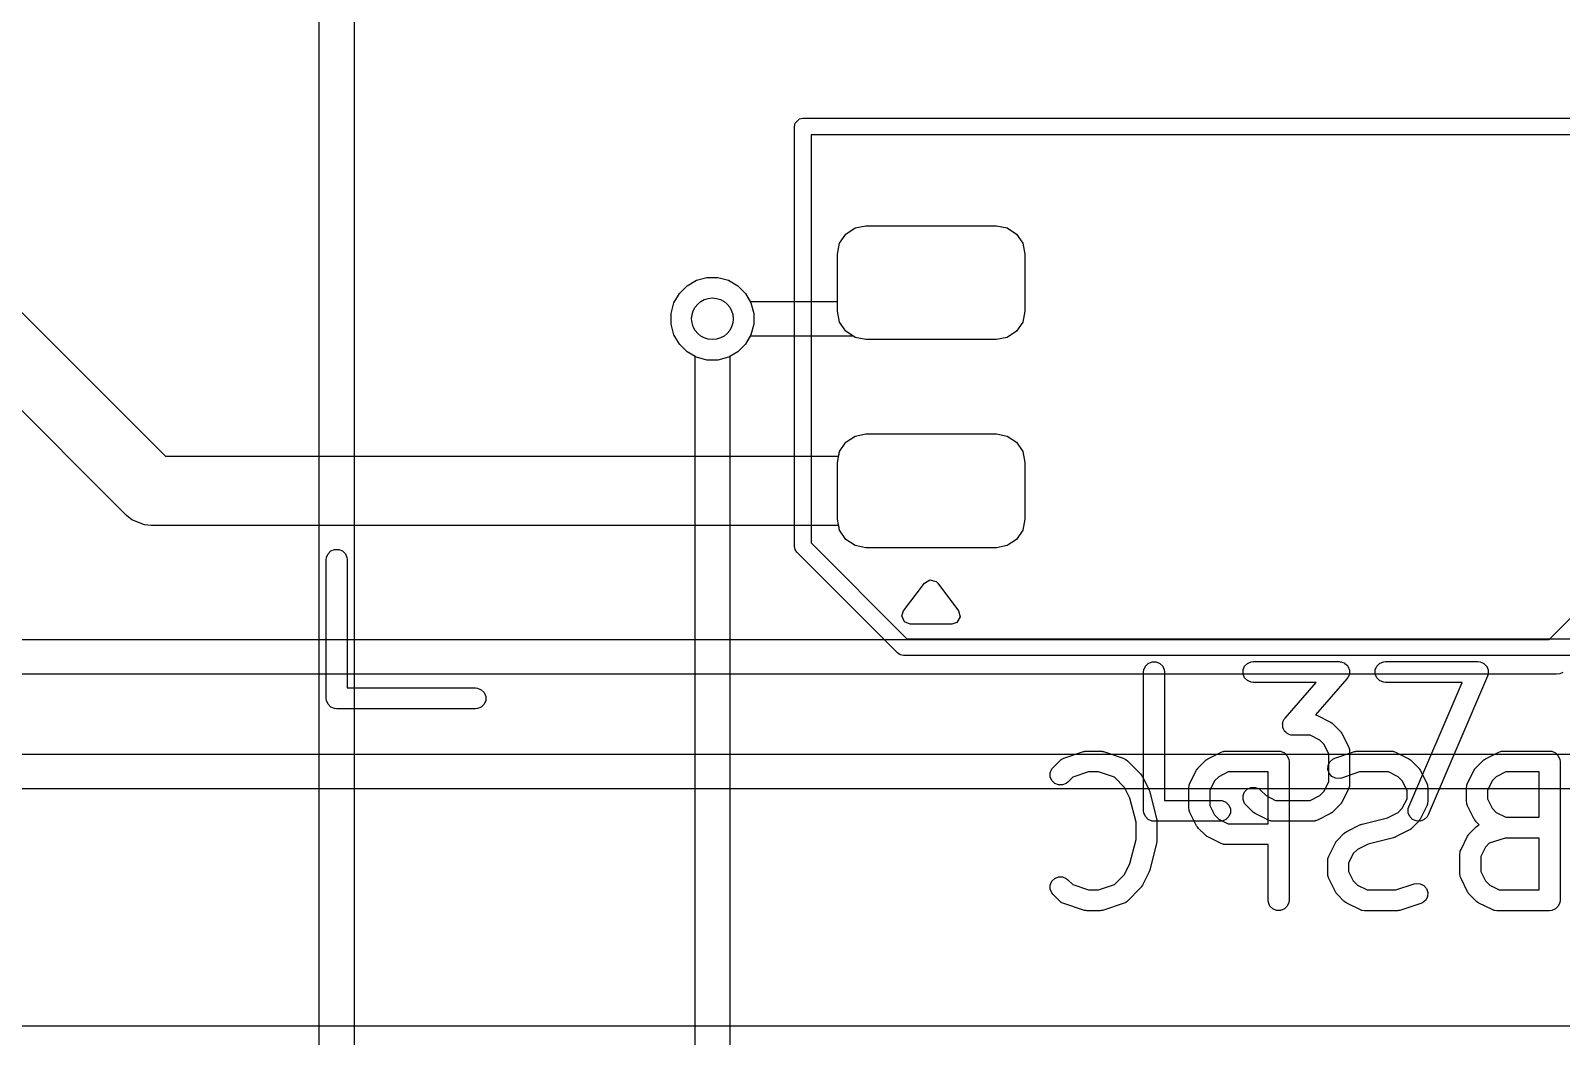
# Model space of a CAD drawing. Header units: millimetres. Extents: x 14 to 286, y -133 to -45.
# Drawn here: x 258.02 to 269.04, y -66.61 to -59.36 of the extents above; entities that cross this region are included whole.
import ezdxf

# ---------------------------------------------------------------- set-up
doc = ezdxf.new("R2010")
doc.units = ezdxf.units.MM
for name, color, linetype, true_color in [('B.Cu', 153, 'CONTINUOUS', 0x4d7fc4), ('B.Silkscreen', 31, 'CONTINUOUS', 0xe8b2a7), ('F.Cu', 13, 'CONTINUOUS', 0xc83434), ('F.Mask', 201, 'CONTINUOUS', 0xd864ff), ('F.Paste', 253, 'CONTINUOUS', 0xb4a09a), ('F.Silkscreen', 41, 'CONTINUOUS', 0xf2eda1), ('User.Drawings', 9, 'CONTINUOUS', 0xc2c2c2)]:
    doc.layers.add(name, color=color, linetype=linetype, true_color=true_color)

msp = doc.modelspace()

# ---------------------------------------------------------------- linework, layer by layer
at = {"layer": 'B.Cu', "linetype": 'CONTINUOUS'}
for p, q in [((260.095, -67.005222), (260.095, -56.09)), ((260.345, -56.09), (260.345, -67.005222)), ((262.688894, -61.252672), (262.744272, -61.197294)), ((262.744272, -61.197294), (262.812095, -61.158136)), ((262.812095, -61.158136), (262.887742, -61.137867)), ((262.887742, -61.137867), (262.966058, -61.137867)), ((262.966058, -61.137867), (263.041705, -61.158136)), ((263.041705, -61.158136), (263.109528, -61.197294)), ((263.109528, -61.197294), (263.164906, -61.252672)), ((262.649736, -61.320495), (262.688894, -61.252672)), ((263.164906, -61.252672), (263.204064, -61.320495)), ((262.629467, -61.396142), (262.649736, -61.320495)), ((262.629467, -61.474458), (262.629467, -61.396142)), ((263.204064, -61.320495), (263.224333, -61.396142)), ((263.224333, -61.396142), (263.224333, -61.474458)), ((262.649736, -61.550105), (262.629467, -61.474458)), ((263.224333, -61.474458), (263.204064, -61.550105)), ((262.688894, -61.617928), (262.649736, -61.550105)), ((262.744272, -61.673306), (262.688894, -61.617928)), ((263.164906, -61.617928), (263.109528, -61.673306)), ((263.204064, -61.550105), (263.164906, -61.617928)), ((262.8019, -61.706577), (262.744272, -61.673306)), ((262.8019, -67.3087), (262.8019, -61.706577)), ((263.109528, -61.673306), (263.0519, -61.706577)), ((263.0519, -61.706577), (263.0519, -67.256924))]:
    msp.add_line(p, q, dxfattribs=at)
at = {"layer": 'B.Cu'}
msp.add_circle((262.9269, -61.4353), 0.15, dxfattribs=at)
at = {"layer": 'B.Silkscreen', "linetype": 'CONTINUOUS'}
for p, q in [((265.381252, -64.667024), (265.428871, -64.619405)), ((265.428871, -64.619405), (265.440236, -64.610078)), ((265.440236, -64.610078), (265.442724, -64.609047)), ((265.442724, -64.609047), (265.444761, -64.607281)), ((265.444761, -64.607281), (265.458187, -64.601287)), ((265.458187, -64.601287), (265.601043, -64.553668)), ((265.601043, -64.553668), (265.608298, -64.552018)), ((265.608298, -64.552018), (265.610129, -64.55126)), ((265.610129, -64.55126), (265.612782, -64.550998)), ((265.612782, -64.550998), (265.61538, -64.550408)), ((265.61538, -64.550408), (265.617354, -64.550548)), ((265.617354, -64.550548), (265.624761, -64.549819)), ((265.624761, -64.549819), (265.719999, -64.549819)), ((265.719999, -64.549819), (265.727404, -64.550548)), ((265.727404, -64.550548), (265.729379, -64.550408)), ((265.729379, -64.550408), (265.731976, -64.550998)), ((265.731976, -64.550998), (265.734631, -64.55126)), ((265.734631, -64.55126), (265.736462, -64.552018)), ((265.736462, -64.552018), (265.743716, -64.553668)), ((265.743716, -64.553668), (265.886573, -64.601287)), ((265.886573, -64.601287), (265.899998, -64.607281)), ((265.899998, -64.607281), (265.902033, -64.609046)), ((265.902033, -64.609046), (265.904524, -64.610078)), ((265.904524, -64.610078), (265.915889, -64.619405)), ((265.915889, -64.619405), (266.011127, -64.714643)), ((266.428871, -64.667024), (266.47649, -64.619405)), ((266.47649, -64.619405), (266.482239, -64.614686)), ((266.482239, -64.614686), (266.483539, -64.613188)), ((266.483539, -64.613188), (266.485798, -64.611766)), ((266.485798, -64.611766), (266.487855, -64.610078)), ((266.487855, -64.610078), (266.489682, -64.60932)), ((266.489682, -64.60932), (266.495982, -64.605356)), ((266.495982, -64.605356), (266.59122, -64.557737)), ((266.59122, -64.557737), (266.604951, -64.552482)), ((266.604951, -64.552482), (266.60764, -64.55229)), ((266.60764, -64.55229), (266.610129, -64.55126)), ((266.610129, -64.55126), (266.624761, -64.549819)), ((266.624761, -64.549819), (267.005713, -64.549819)), ((267.005713, -64.549819), (267.020345, -64.55126)), ((267.020345, -64.55126), (267.047381, -64.562459)), ((267.047381, -64.562459), (267.068073, -64.583151)), ((267.068073, -64.583151), (267.079272, -64.610187)), ((267.079272, -64.610187), (267.080713, -64.624819)), ((267.375035, -64.626455), (267.397142, -64.607281)), ((267.397142, -64.607281), (267.410568, -64.601287)), ((267.410568, -64.601287), (267.553424, -64.553668)), ((267.553424, -64.553668), (267.560679, -64.552018)), ((267.560679, -64.552018), (267.56251, -64.55126)), ((267.56251, -64.55126), (267.565163, -64.550998)), ((267.565163, -64.550998), (267.567761, -64.550408)), ((267.567761, -64.550408), (267.569735, -64.550548)), ((267.569735, -64.550548), (267.577142, -64.549819)), ((267.577142, -64.549819), (267.815237, -64.549819)), ((267.815237, -64.549819), (267.829869, -64.55126)), ((267.829869, -64.55126), (267.832358, -64.552291)), ((267.832358, -64.552291), (267.835046, -64.552482)), ((267.835046, -64.552482), (267.848778, -64.557737)), ((267.848778, -64.557737), (267.944016, -64.605356)), ((267.944016, -64.605356), (267.950315, -64.60932)), ((267.950315, -64.60932), (267.952143, -64.610078)), ((267.952143, -64.610078), (267.954199, -64.611766)), ((267.954199, -64.611766), (267.956459, -64.613188)), ((267.956459, -64.613188), (267.957758, -64.614686)), ((267.957758, -64.614686), (267.963508, -64.619405)), ((267.963508, -64.619405), (268.011127, -64.667024)), ((268.428871, -64.667024), (268.47649, -64.619405)), ((268.47649, -64.619405), (268.482239, -64.614686)), ((268.482239, -64.614686), (268.483539, -64.613188)), ((268.483539, -64.613188), (268.485798, -64.611766)), ((268.485798, -64.611766), (268.487855, -64.610078)), ((268.487855, -64.610078), (268.489682, -64.60932)), ((268.489682, -64.60932), (268.495982, -64.605356)), ((268.495982, -64.605356), (268.59122, -64.557737)), ((268.59122, -64.557737), (268.604951, -64.552482)), ((268.604951, -64.552482), (268.60764, -64.55229)), ((268.60764, -64.55229), (268.610129, -64.55126)), ((268.610129, -64.55126), (268.624761, -64.549819)), ((268.624761, -64.549819), (268.958094, -64.549819)), ((268.958094, -64.549819), (268.972726, -64.55126)), ((268.972726, -64.55126), (268.999762, -64.562459)), ((268.999762, -64.562459), (269.020454, -64.583151)), ((269.020454, -64.583151), (269.031653, -64.610187)), ((269.031653, -64.610187), (269.033094, -64.624819)), ((265.360726, -64.705426), (265.371925, -64.678389)), ((265.360726, -64.734688), (265.360726, -64.705426)), ((265.371925, -64.678389), (265.381252, -64.667024)), ((265.636931, -64.699819), (265.522418, -64.73799)), ((265.707829, -64.699819), (265.636931, -64.699819)), ((265.822342, -64.73799), (265.707829, -64.699819)), ((266.011127, -64.714643), (266.015847, -64.720393)), ((266.015847, -64.720393), (266.017344, -64.721692)), ((266.017344, -64.721692), (266.018763, -64.723946)), ((266.018763, -64.723946), (266.020455, -64.726008)), ((266.020455, -64.726008), (266.021213, -64.72784)), ((266.021213, -64.72784), (266.025176, -64.734135)), ((266.367203, -64.781754), (266.414822, -64.686516)), ((266.414822, -64.686516), (266.418786, -64.680216)), ((266.418786, -64.680216), (266.419544, -64.678389)), ((266.419544, -64.678389), (266.421232, -64.676332)), ((266.421232, -64.676332), (266.422654, -64.674073)), ((266.422654, -64.674073), (266.424152, -64.672773)), ((266.424152, -64.672773), (266.428871, -64.667024)), ((266.642466, -64.699819), (266.57395, -64.734077)), ((266.930713, -64.699819), (266.642466, -64.699819)), ((266.930713, -65.073628), (266.930713, -64.699819)), ((267.080713, -64.624819), (267.080713, -65.624819)), ((267.359874, -64.681818), (267.361949, -64.652628)), ((267.369128, -64.709581), (267.359874, -64.681818)), ((267.361949, -64.652628), (267.375035, -64.626455)), ((267.388302, -64.731688), (267.369128, -64.709581)), ((267.589312, -64.699819), (267.458002, -64.743589)), ((267.797532, -64.699819), (267.589312, -64.699819)), ((267.866048, -64.734077), (267.797532, -64.699819)), ((268.011127, -64.667024), (268.015845, -64.672773)), ((268.015845, -64.672773), (268.017344, -64.674073)), ((268.017344, -64.674073), (268.018765, -64.676332)), ((268.018765, -64.676332), (268.020454, -64.678389)), ((268.020454, -64.678389), (268.021211, -64.680216)), ((268.021211, -64.680216), (268.025176, -64.686516)), ((268.025176, -64.686516), (268.072795, -64.781754)), ((268.367203, -64.781754), (268.414822, -64.686516)), ((268.414822, -64.686516), (268.418786, -64.680216)), ((268.418786, -64.680216), (268.419544, -64.678389)), ((268.419544, -64.678389), (268.421232, -64.676332)), ((268.421232, -64.676332), (268.422654, -64.674073)), ((268.422654, -64.674073), (268.424152, -64.672773)), ((268.424152, -64.672773), (268.428871, -64.667024)), ((268.642466, -64.699819), (268.57395, -64.734077)), ((268.883094, -64.699819), (268.642466, -64.699819)), ((268.883094, -65.026009), (268.883094, -64.699819)), ((269.033094, -64.624819), (269.033094, -65.624819)), ((265.371925, -64.761725), (265.360726, -64.734688)), ((265.392617, -64.782417), (265.371925, -64.761725)), ((265.419654, -64.793616), (265.392617, -64.782417)), ((265.448916, -64.793616), (265.419654, -64.793616)), ((265.475953, -64.782417), (265.448916, -64.793616)), ((265.487318, -64.77309), (265.475953, -64.782417)), ((265.522418, -64.73799), (265.487318, -64.77309)), ((265.896455, -64.812103), (265.822342, -64.73799)), ((265.934948, -64.88909), (265.896455, -64.812103)), ((266.025176, -64.734135), (266.072795, -64.829373)), ((266.072795, -64.829373), (266.073204, -64.830442)), ((266.073204, -64.830442), (266.073527, -64.830878)), ((266.073527, -64.830878), (266.075719, -64.837014)), ((266.075719, -64.837014), (266.07805, -64.843104)), ((266.359285, -64.815295), (266.360726, -64.800663)), ((266.359285, -64.958152), (266.359285, -64.815295)), ((266.360726, -64.800663), (266.361757, -64.798173)), ((266.361757, -64.798173), (266.361948, -64.795486)), ((266.361948, -64.795486), (266.367203, -64.781754)), ((266.543543, -64.764484), (266.509285, -64.833)), ((266.509285, -64.833), (266.509285, -64.940447)), ((266.57395, -64.734077), (266.543543, -64.764484)), ((267.414475, -64.744774), (267.388302, -64.731688)), ((267.443665, -64.746849), (267.414475, -64.744774)), ((267.458002, -64.743589), (267.443665, -64.746849)), ((267.896455, -64.764484), (267.866048, -64.734077)), ((267.930713, -64.833), (267.896455, -64.764484)), ((267.930713, -64.892828), (267.930713, -64.833)), ((268.072795, -64.781754), (268.07805, -64.795485)), ((268.07805, -64.795485), (268.078241, -64.798174)), ((268.078241, -64.798174), (268.079272, -64.800663)), ((268.079272, -64.800663), (268.080713, -64.815295)), ((268.080713, -64.815295), (268.080713, -64.910533)), ((268.359285, -64.815295), (268.360726, -64.800663)), ((268.359285, -64.910533), (268.359285, -64.815295)), ((268.360726, -64.800663), (268.361757, -64.798173)), ((268.361757, -64.798173), (268.361948, -64.795486)), ((268.361948, -64.795486), (268.367203, -64.781754)), ((268.543543, -64.764484), (268.509285, -64.833)), ((268.509285, -64.833), (268.509285, -64.892828)), ((268.57395, -64.734077), (268.543543, -64.764484)), ((265.978332, -65.062624), (265.934948, -64.88909)), ((266.07805, -64.843104), (266.078088, -64.843644)), ((266.078088, -64.843644), (266.078474, -64.844724)), ((266.078474, -64.844724), (266.126093, -65.0352)), ((266.509285, -64.940447), (266.543543, -65.008963)), ((267.896455, -64.961344), (267.930713, -64.892828)), ((268.072795, -64.944074), (268.025176, -65.039312)), ((268.07805, -64.930343), (268.072795, -64.944074)), ((268.078241, -64.927653), (268.07805, -64.930343)), ((268.079272, -64.925165), (268.078241, -64.927653)), ((268.080713, -64.910533), (268.079272, -64.925165)), ((268.360726, -64.925165), (268.359285, -64.910533)), ((268.361757, -64.927654), (268.360726, -64.925165)), ((268.361948, -64.930342), (268.361757, -64.927654)), ((268.367203, -64.944074), (268.361948, -64.930342)), ((268.414822, -65.039312), (268.367203, -64.944074)), ((268.509285, -64.892828), (268.543543, -64.961344)), ((266.126093, -65.0352), (266.126468, -65.037736)), ((266.126468, -65.037736), (266.126891, -65.038758)), ((266.126891, -65.038758), (266.127433, -65.04427)), ((266.127433, -65.04427), (266.128243, -65.049744)), ((266.128243, -65.049744), (266.12808, -65.050836)), ((266.12808, -65.050836), (266.128332, -65.05339)), ((266.128332, -65.05339), (266.128332, -65.196247)), ((266.360726, -64.972784), (266.359285, -64.958152)), ((266.361757, -64.975273), (266.360726, -64.972784)), ((266.361948, -64.977961), (266.361757, -64.975273)), ((266.367203, -64.991693), (266.361948, -64.977961)), ((266.414822, -65.086931), (266.367203, -64.991693)), ((266.543543, -65.008963), (266.57395, -65.03937)), ((266.57395, -65.03937), (266.642466, -65.073628)), ((267.606571, -65.075867), (267.789061, -65.030244)), ((267.789061, -65.030244), (267.866048, -64.991751)), ((267.866048, -64.991751), (267.896455, -64.961344)), ((268.011127, -65.058804), (267.963508, -65.106423)), ((268.015845, -65.053054), (268.011127, -65.058804)), ((268.017344, -65.051755), (268.015845, -65.053054)), ((268.018765, -65.049495), (268.017344, -65.051755)), ((268.020454, -65.047439), (268.018765, -65.049495)), ((268.021211, -65.045611), (268.020454, -65.047439)), ((268.025176, -65.039312), (268.021211, -65.045611)), ((268.418786, -65.045611), (268.414822, -65.039312)), ((268.419544, -65.047439), (268.418786, -65.045611)), ((268.421232, -65.049495), (268.419544, -65.047439)), ((268.422654, -65.051755), (268.421232, -65.049495)), ((268.424152, -65.053054), (268.422654, -65.051755)), ((268.428871, -65.058804), (268.424152, -65.053054)), ((268.450828, -65.080761), (268.428871, -65.058804)), ((268.543543, -64.961344), (268.57395, -64.991751)), ((268.57395, -64.991751), (268.642466, -65.026009)), ((268.642466, -65.026009), (268.883094, -65.026009)), ((265.978332, -65.187013), (265.978332, -65.062624)), ((266.418786, -65.09323), (266.414822, -65.086931)), ((266.419544, -65.095058), (266.418786, -65.09323)), ((266.421232, -65.097114), (266.419544, -65.095058)), ((266.422654, -65.099374), (266.421232, -65.097114)), ((266.424152, -65.100673), (266.422654, -65.099374)), ((266.428871, -65.106423), (266.424152, -65.100673)), ((266.47649, -65.154042), (266.428871, -65.106423)), ((266.482239, -65.15876), (266.47649, -65.154042)), ((266.483539, -65.160259), (266.482239, -65.15876)), ((266.485798, -65.16168), (266.483539, -65.160259)), ((266.487855, -65.163369), (266.485798, -65.16168)), ((266.489682, -65.164126), (266.487855, -65.163369)), ((266.495982, -65.168091), (266.489682, -65.164126)), ((266.59122, -65.21571), (266.495982, -65.168091)), ((266.642466, -65.073628), (266.930713, -65.073628)), ((267.428871, -65.190833), (267.47649, -65.143214)), ((267.47649, -65.143214), (267.482239, -65.138495)), ((267.482239, -65.138495), (267.483539, -65.136997)), ((267.483539, -65.136997), (267.485798, -65.135575)), ((267.485798, -65.135575), (267.487855, -65.133887)), ((267.487855, -65.133887), (267.489682, -65.133129)), ((267.489682, -65.133129), (267.495982, -65.129165)), ((267.495982, -65.129165), (267.59122, -65.081546)), ((267.59122, -65.081546), (267.592289, -65.081136)), ((267.592289, -65.081136), (267.592725, -65.080814)), ((267.592725, -65.080814), (267.598861, -65.078621)), ((267.598861, -65.078621), (267.604951, -65.076291)), ((267.604951, -65.076291), (267.605491, -65.076252)), ((267.605491, -65.076252), (267.606571, -65.075867)), ((267.841127, -65.171018), (267.835046, -65.173346)), ((267.847273, -65.168823), (267.841127, -65.171018)), ((267.847708, -65.1685), (267.847273, -65.168823)), ((267.848778, -65.168091), (267.847708, -65.1685)), ((267.944016, -65.120472), (267.848778, -65.168091)), ((267.950315, -65.116507), (267.944016, -65.120472)), ((267.952143, -65.11575), (267.950315, -65.116507)), ((267.954199, -65.114061), (267.952143, -65.11575)), ((267.956459, -65.11264), (267.954199, -65.114061)), ((267.957758, -65.111141), (267.956459, -65.11264)), ((267.963508, -65.106423), (267.957758, -65.111141)), ((268.319584, -65.257944), (268.367203, -65.162706)), ((268.367203, -65.162706), (268.371167, -65.156406)), ((268.371167, -65.156406), (268.371925, -65.154579)), ((268.371925, -65.154579), (268.373613, -65.152522)), ((268.373613, -65.152522), (268.375035, -65.150263)), ((268.375035, -65.150263), (268.376533, -65.148963)), ((268.376533, -65.148963), (268.381252, -65.143214)), ((268.381252, -65.143214), (268.428871, -65.095595)), ((268.428871, -65.095595), (268.440236, -65.086268)), ((268.440236, -65.086268), (268.442724, -65.085237)), ((268.442724, -65.085237), (268.444761, -65.083471)), ((268.444761, -65.083471), (268.450828, -65.080761)), ((265.934948, -65.360547), (265.978332, -65.187013)), ((266.126093, -65.214437), (266.078474, -65.404913)), ((266.126468, -65.2119), (266.126093, -65.214437)), ((266.126891, -65.210879), (266.126468, -65.2119)), ((266.127433, -65.205366), (266.126891, -65.210879)), ((266.128243, -65.199893), (266.127433, -65.205366)), ((266.128332, -65.196247), (266.12808, -65.1988)), ((266.12808, -65.1988), (266.128243, -65.199893)), ((266.604951, -65.220965), (266.59122, -65.21571)), ((266.60764, -65.221156), (266.604951, -65.220965)), ((266.610129, -65.222187), (266.60764, -65.221156)), ((266.624761, -65.223628), (266.610129, -65.222187)), ((266.930713, -65.223628), (266.624761, -65.223628)), ((266.930713, -65.624819), (266.930713, -65.223628)), ((267.367203, -65.305563), (267.414822, -65.210325)), ((267.414822, -65.210325), (267.418786, -65.204025)), ((267.418786, -65.204025), (267.419544, -65.202198)), ((267.419544, -65.202198), (267.421232, -65.200141)), ((267.421232, -65.200141), (267.422654, -65.197882)), ((267.422654, -65.197882), (267.424152, -65.196582)), ((267.424152, -65.196582), (267.428871, -65.190833)), ((267.57395, -65.257886), (267.543543, -65.288293)), ((267.650937, -65.219392), (267.57395, -65.257886)), ((267.833427, -65.17377), (267.650937, -65.219392)), ((267.834506, -65.173384), (267.833427, -65.17377)), ((267.835046, -65.173346), (267.834506, -65.173384)), ((268.311666, -65.291485), (268.313107, -65.276853)), ((268.313107, -65.276853), (268.314138, -65.274363)), ((268.314138, -65.274363), (268.314329, -65.271676)), ((268.314329, -65.271676), (268.319584, -65.257944)), ((268.495924, -65.240674), (268.461666, -65.30919)), ((268.522418, -65.21418), (268.495924, -65.240674)), ((268.636931, -65.176009), (268.522418, -65.21418)), ((268.883094, -65.176009), (268.636931, -65.176009)), ((268.883094, -65.549819), (268.883094, -65.176009)), ((265.896454, -65.437534), (265.934948, -65.360547)), ((267.359285, -65.339104), (267.360726, -65.324472)), ((267.359285, -65.434342), (267.359285, -65.339104)), ((267.360726, -65.324472), (267.361757, -65.321982)), ((267.361757, -65.321982), (267.361948, -65.319295)), ((267.361948, -65.319295), (267.367203, -65.305563)), ((267.543543, -65.288293), (267.509285, -65.356809)), ((267.509285, -65.356809), (267.509285, -65.416637)), ((268.311666, -65.434342), (268.311666, -65.291485)), ((268.461666, -65.30919), (268.461666, -65.416637)), ((265.360726, -65.514948), (265.371925, -65.487912)), ((265.371925, -65.487912), (265.392618, -65.467219)), ((265.392618, -65.467219), (265.419654, -65.456021)), ((265.419654, -65.456021), (265.448917, -65.456021)), ((265.448917, -65.456021), (265.475953, -65.46722)), ((265.475953, -65.46722), (265.487319, -65.476548)), ((265.487319, -65.476548), (265.522418, -65.511648)), ((265.822342, -65.511647), (265.896454, -65.437534)), ((266.072795, -65.420264), (266.025176, -65.515502)), ((266.073204, -65.419194), (266.072795, -65.420264)), ((266.073527, -65.418759), (266.073204, -65.419194)), ((266.075719, -65.412622), (266.073527, -65.418759)), ((266.07805, -65.406533), (266.075719, -65.412622)), ((266.078088, -65.405992), (266.07805, -65.406533)), ((266.078474, -65.404913), (266.078088, -65.405992)), ((267.360726, -65.448974), (267.359285, -65.434342)), ((267.361757, -65.451463), (267.360726, -65.448974)), ((267.361948, -65.454151), (267.361757, -65.451463)), ((267.367203, -65.467883), (267.361948, -65.454151)), ((267.414822, -65.563121), (267.367203, -65.467883)), ((267.509285, -65.416637), (267.543543, -65.485153)), ((267.543543, -65.485153), (267.57395, -65.515561)), ((267.981995, -65.506049), (267.996332, -65.502789)), ((267.996332, -65.502789), (268.025522, -65.504864)), ((268.313107, -65.448974), (268.311666, -65.434342)), ((268.314138, -65.451463), (268.313107, -65.448974)), ((268.314329, -65.454151), (268.314138, -65.451463)), ((268.319584, -65.467883), (268.314329, -65.454151)), ((268.367203, -65.563121), (268.319584, -65.467883)), ((268.461666, -65.416637), (268.495924, -65.485153)), ((268.495924, -65.485153), (268.526331, -65.515561)), ((265.360726, -65.544211), (265.360726, -65.514948)), ((265.371924, -65.571247), (265.360726, -65.544211)), ((265.381251, -65.582612), (265.371924, -65.571247)), ((265.42887, -65.630232), (265.381251, -65.582612)), ((265.522418, -65.511648), (265.636931, -65.549819)), ((265.636931, -65.549819), (265.707829, -65.549819)), ((265.707829, -65.549819), (265.822342, -65.511647)), ((266.011128, -65.534993), (265.915889, -65.630233)), ((266.015845, -65.529244), (266.011128, -65.534993)), ((266.017344, -65.527945), (266.015845, -65.529244)), ((266.018765, -65.525686), (266.017344, -65.527945)), ((266.020455, -65.523628), (266.018765, -65.525686)), ((266.021212, -65.521798), (266.020455, -65.523628)), ((266.025176, -65.515502), (266.021212, -65.521798)), ((267.418785, -65.569417), (267.414822, -65.563121)), ((267.419543, -65.571247), (267.418785, -65.569417)), ((267.421232, -65.573305), (267.419543, -65.571247)), ((267.422654, -65.575564), (267.421232, -65.573305)), ((267.424152, -65.576863), (267.422654, -65.575564)), ((267.42887, -65.582612), (267.424152, -65.576863)), ((267.476489, -65.630232), (267.42887, -65.582612)), ((267.57395, -65.515561), (267.642466, -65.549819)), ((267.642466, -65.549819), (267.850686, -65.549819)), ((267.850686, -65.549819), (267.981995, -65.506049)), ((268.025522, -65.504864), (268.051696, -65.51795)), ((268.051696, -65.51795), (268.07087, -65.540058)), ((268.078049, -65.59701), (268.064962, -65.623183)), ((268.07087, -65.540058), (268.080124, -65.56782)), ((268.080124, -65.56782), (268.078049, -65.59701)), ((268.371166, -65.569417), (268.367203, -65.563121)), ((268.371924, -65.571247), (268.371166, -65.569417)), ((268.373613, -65.573305), (268.371924, -65.571247)), ((268.375035, -65.575564), (268.373613, -65.573305)), ((268.376533, -65.576863), (268.375035, -65.575564)), ((268.381251, -65.582612), (268.376533, -65.576863)), ((268.42887, -65.630232), (268.381251, -65.582612)), ((268.526331, -65.515561), (268.594847, -65.549819)), ((268.594847, -65.549819), (268.883094, -65.549819)), ((265.440236, -65.63956), (265.42887, -65.630232)), ((265.442724, -65.64059), (265.440236, -65.63956)), ((265.444761, -65.642357), (265.442724, -65.64059)), ((265.458187, -65.648351), (265.444761, -65.642357)), ((265.601043, -65.69597), (265.458187, -65.648351)), ((265.608298, -65.697619), (265.601043, -65.69597)), ((265.610129, -65.698378), (265.608298, -65.697619)), ((265.612782, -65.698639), (265.610129, -65.698378)), ((265.61538, -65.69923), (265.612782, -65.698639)), ((265.617354, -65.699089), (265.61538, -65.69923)), ((265.624761, -65.699819), (265.617354, -65.699089)), ((265.719999, -65.699819), (265.624761, -65.699819)), ((265.727404, -65.699089), (265.719999, -65.699819)), ((265.729379, -65.69923), (265.727404, -65.699089)), ((265.731976, -65.698639), (265.729379, -65.69923)), ((265.734631, -65.698378), (265.731976, -65.698639)), ((265.736462, -65.697619), (265.734631, -65.698378)), ((265.743716, -65.69597), (265.736462, -65.697619)), ((265.886573, -65.648351), (265.743716, -65.69597)), ((265.899998, -65.642357), (265.886573, -65.648351)), ((265.902033, -65.640591), (265.899998, -65.642357)), ((265.904524, -65.63956), (265.902033, -65.640591)), ((265.915889, -65.630233), (265.904524, -65.63956)), ((266.932154, -65.639451), (266.930713, -65.624819)), ((266.943353, -65.666487), (266.932154, -65.639451)), ((266.964045, -65.687179), (266.943353, -65.666487)), ((266.991081, -65.698378), (266.964045, -65.687179)), ((267.020345, -65.698378), (266.991081, -65.698378)), ((267.047381, -65.687179), (267.020345, -65.698378)), ((267.068073, -65.666487), (267.047381, -65.687179)), ((267.079272, -65.639451), (267.068073, -65.666487)), ((267.080713, -65.624819), (267.079272, -65.639451)), ((267.482238, -65.63495), (267.476489, -65.630232)), ((267.483539, -65.63645), (267.482238, -65.63495)), ((267.485798, -65.637872), (267.483539, -65.63645)), ((267.487855, -65.63956), (267.485798, -65.637872)), ((267.489682, -65.640317), (267.487855, -65.63956)), ((267.495982, -65.644282), (267.489682, -65.640317)), ((267.59122, -65.691901), (267.495982, -65.644282)), ((267.604951, -65.697156), (267.59122, -65.691901)), ((267.60764, -65.697347), (267.604951, -65.697156)), ((267.610129, -65.698378), (267.60764, -65.697347)), ((267.624761, -65.699819), (267.610129, -65.698378)), ((267.862856, -65.699819), (267.624761, -65.699819)), ((267.870261, -65.699089), (267.862856, -65.699819)), ((267.872236, -65.69923), (267.870261, -65.699089)), ((267.874833, -65.698639), (267.872236, -65.69923)), ((267.877488, -65.698378), (267.874833, -65.698639)), ((267.879319, -65.697619), (267.877488, -65.698378)), ((267.886573, -65.69597), (267.879319, -65.697619)), ((268.02943, -65.648351), (267.886573, -65.69597)), ((268.042855, -65.642357), (268.02943, -65.648351)), ((268.064962, -65.623183), (268.042855, -65.642357)), ((268.434619, -65.63495), (268.42887, -65.630232)), ((268.43592, -65.63645), (268.434619, -65.63495)), ((268.438179, -65.637872), (268.43592, -65.63645)), ((268.440236, -65.63956), (268.438179, -65.637872)), ((268.442063, -65.640317), (268.440236, -65.63956)), ((268.448363, -65.644282), (268.442063, -65.640317)), ((268.543601, -65.691901), (268.448363, -65.644282)), ((268.557332, -65.697156), (268.543601, -65.691901)), ((268.560021, -65.697347), (268.557332, -65.697156)), ((268.56251, -65.698378), (268.560021, -65.697347)), ((268.577142, -65.699819), (268.56251, -65.698378)), ((268.958094, -65.699819), (268.577142, -65.699819)), ((268.972726, -65.698378), (268.958094, -65.699819)), ((268.999762, -65.687179), (268.972726, -65.698378)), ((269.020454, -65.666487), (268.999762, -65.687179)), ((269.031653, -65.639451), (269.020454, -65.666487)), ((269.033094, -65.624819), (269.031653, -65.639451))]:
    msp.add_line(p, q, dxfattribs=at)
at = {"layer": 'F.Cu', "linetype": 'CONTINUOUS'}
for p, q in [((263.843105, -60.89155), (263.887543, -60.825043)), ((263.887543, -60.825043), (263.95405, -60.780605)), ((263.95405, -60.780605), (264.0325, -60.765)), ((264.0325, -60.765), (264.9725, -60.765)), ((264.9725, -60.765), (265.05095, -60.780605)), ((265.05095, -60.780605), (265.117457, -60.825043)), ((265.117457, -60.825043), (265.161895, -60.89155)), ((263.8275, -60.97), (263.843105, -60.89155)), ((263.8275, -61.3103), (263.8275, -60.97)), ((265.161895, -60.89155), (265.1775, -60.97)), ((265.1775, -60.97), (265.1775, -61.38)), ((262.688894, -61.252672), (262.744272, -61.197294)), ((262.744272, -61.197294), (262.812095, -61.158136)), ((262.812095, -61.158136), (262.887742, -61.137867)), ((262.887742, -61.137867), (262.966058, -61.137867)), ((262.966058, -61.137867), (263.041705, -61.158136)), ((263.041705, -61.158136), (263.109528, -61.197294)), ((263.109528, -61.197294), (263.164906, -61.252672)), ((262.649736, -61.320495), (262.688894, -61.252672)), ((263.164906, -61.252672), (263.198178, -61.3103)), ((263.198178, -61.3103), (263.8275, -61.3103)), ((257.935224, -61.37297), (258.987253, -62.425)), ((262.629467, -61.396142), (262.649736, -61.320495)), ((262.629467, -61.474458), (262.629467, -61.396142)), ((265.1775, -61.38), (265.161895, -61.45845)), ((262.649736, -61.550105), (262.629467, -61.474458)), ((265.117457, -61.524957), (265.05095, -61.569395)), ((265.161895, -61.45845), (265.117457, -61.524957)), ((262.688894, -61.617928), (262.649736, -61.550105)), ((262.744272, -61.673306), (262.688894, -61.617928)), ((263.164906, -61.617928), (263.109528, -61.673306)), ((263.198178, -61.5603), (263.164906, -61.617928)), ((263.940438, -61.5603), (263.198178, -61.5603)), ((263.95405, -61.569395), (263.940438, -61.5603)), ((264.0325, -61.585), (263.95405, -61.569395)), ((264.9725, -61.585), (264.0325, -61.585)), ((265.05095, -61.569395), (264.9725, -61.585)), ((258.706924, -62.851777), (257.58167, -61.726524)), ((262.812095, -61.712464), (262.744272, -61.673306)), ((262.887742, -61.732733), (262.812095, -61.712464)), ((262.966058, -61.732733), (262.887742, -61.732733)), ((263.041705, -61.712464), (262.966058, -61.732733)), ((263.109528, -61.673306), (263.041705, -61.712464)), ((263.887543, -62.325043), (263.95405, -62.280605)), ((263.95405, -62.280605), (264.0325, -62.265)), ((264.0325, -62.265), (264.9725, -62.265)), ((264.9725, -62.265), (265.05095, -62.280605)), ((265.05095, -62.280605), (265.117457, -62.325043)), ((263.836451, -62.425), (263.843105, -62.39155)), ((263.843105, -62.39155), (263.887543, -62.325043)), ((265.117457, -62.325043), (265.161895, -62.39155)), ((265.161895, -62.39155), (265.1775, -62.47)), ((258.987253, -62.425), (263.836451, -62.425)), ((265.1775, -62.47), (265.1775, -62.88)), ((258.744808, -62.882868), (258.706924, -62.851777)), ((258.834928, -62.920197), (258.744808, -62.882868)), ((258.834937, -62.920197), (258.834928, -62.920197)), ((258.8837, -62.925), (258.834937, -62.920197)), ((263.836451, -62.925), (258.8837, -62.925)), ((263.843105, -62.95845), (263.836451, -62.925)), ((263.887543, -63.024957), (263.843105, -62.95845)), ((265.161895, -62.95845), (265.117457, -63.024957)), ((265.1775, -62.88), (265.161895, -62.95845)), ((263.95405, -63.069395), (263.887543, -63.024957)), ((264.0325, -63.085), (263.95405, -63.069395)), ((265.05095, -63.069395), (264.9725, -63.085)), ((265.117457, -63.024957), (265.05095, -63.069395)), ((264.9725, -63.085), (264.0325, -63.085)), ((268.955024, -63.7446), (269.614623, -63.085)), ((252.1933, -63.7446), (268.955024, -63.7446)), ((269.0068, -63.9946), (252.245077, -63.9946)), ((269.031186, -63.992198), (269.0068, -63.9946)), ((269.031187, -63.992198), (269.031186, -63.992198)), ((269.052202, -63.983493), (269.031187, -63.992198)), ((256.24, -64.5725), (264.9613, -64.5725)), ((264.9613, -64.5725), (273.967298, -64.5725)), ((264.9613, -64.8225), (256.24, -64.8225)), ((273.9175, -64.8225), (264.9613, -64.8225))]:
    msp.add_line(p, q, dxfattribs=at)
at = {"layer": 'F.Cu'}
msp.add_circle((262.9269, -61.4353), 0.15, dxfattribs=at)
at = {"layer": 'F.Mask', "linetype": 'CONTINUOUS'}
for p, q in [((263.843105, -60.89155), (263.887543, -60.825043)), ((263.887543, -60.825043), (263.95405, -60.780605)), ((263.95405, -60.780605), (264.0325, -60.765)), ((264.0325, -60.765), (264.9725, -60.765)), ((264.9725, -60.765), (265.05095, -60.780605)), ((265.05095, -60.780605), (265.117457, -60.825043)), ((265.117457, -60.825043), (265.161895, -60.89155)), ((263.8275, -60.97), (263.843105, -60.89155)), ((263.8275, -61.38), (263.8275, -60.97)), ((265.161895, -60.89155), (265.1775, -60.97)), ((265.1775, -60.97), (265.1775, -61.38)), ((263.843105, -61.45845), (263.8275, -61.38)), ((265.1775, -61.38), (265.161895, -61.45845)), ((263.887543, -61.524957), (263.843105, -61.45845)), ((263.95405, -61.569395), (263.887543, -61.524957)), ((265.117457, -61.524957), (265.05095, -61.569395)), ((265.161895, -61.45845), (265.117457, -61.524957)), ((264.0325, -61.585), (263.95405, -61.569395)), ((264.9725, -61.585), (264.0325, -61.585)), ((265.05095, -61.569395), (264.9725, -61.585)), ((263.887543, -62.325043), (263.95405, -62.280605)), ((263.95405, -62.280605), (264.0325, -62.265)), ((264.0325, -62.265), (264.9725, -62.265)), ((264.9725, -62.265), (265.05095, -62.280605)), ((265.05095, -62.280605), (265.117457, -62.325043)), ((263.8275, -62.47), (263.843105, -62.39155)), ((263.843105, -62.39155), (263.887543, -62.325043)), ((265.117457, -62.325043), (265.161895, -62.39155)), ((265.161895, -62.39155), (265.1775, -62.47)), ((263.8275, -62.88), (263.8275, -62.47)), ((265.1775, -62.47), (265.1775, -62.88)), ((263.843105, -62.95845), (263.8275, -62.88)), ((263.887543, -63.024957), (263.843105, -62.95845)), ((265.161895, -62.95845), (265.117457, -63.024957)), ((265.1775, -62.88), (265.161895, -62.95845)), ((263.95405, -63.069395), (263.887543, -63.024957)), ((264.0325, -63.085), (263.95405, -63.069395)), ((265.05095, -63.069395), (264.9725, -63.085)), ((265.117457, -63.024957), (265.05095, -63.069395)), ((264.9725, -63.085), (264.0325, -63.085))]:
    msp.add_line(p, q, dxfattribs=at)
at = {"layer": 'F.Paste', "linetype": 'CONTINUOUS'}
for p, q in [((263.843105, -60.89155), (263.887543, -60.825043)), ((263.887543, -60.825043), (263.95405, -60.780605)), ((263.95405, -60.780605), (264.0325, -60.765)), ((264.0325, -60.765), (264.9725, -60.765)), ((264.9725, -60.765), (265.05095, -60.780605)), ((265.05095, -60.780605), (265.117457, -60.825043)), ((265.117457, -60.825043), (265.161895, -60.89155)), ((263.8275, -60.97), (263.843105, -60.89155)), ((263.8275, -61.38), (263.8275, -60.97)), ((265.161895, -60.89155), (265.1775, -60.97)), ((265.1775, -60.97), (265.1775, -61.38)), ((263.843105, -61.45845), (263.8275, -61.38)), ((265.1775, -61.38), (265.161895, -61.45845)), ((263.887543, -61.524957), (263.843105, -61.45845)), ((263.95405, -61.569395), (263.887543, -61.524957)), ((265.117457, -61.524957), (265.05095, -61.569395)), ((265.161895, -61.45845), (265.117457, -61.524957)), ((264.0325, -61.585), (263.95405, -61.569395)), ((264.9725, -61.585), (264.0325, -61.585)), ((265.05095, -61.569395), (264.9725, -61.585)), ((263.887543, -62.325043), (263.95405, -62.280605)), ((263.95405, -62.280605), (264.0325, -62.265)), ((264.0325, -62.265), (264.9725, -62.265)), ((264.9725, -62.265), (265.05095, -62.280605)), ((265.05095, -62.280605), (265.117457, -62.325043)), ((263.8275, -62.47), (263.843105, -62.39155)), ((263.843105, -62.39155), (263.887543, -62.325043)), ((265.117457, -62.325043), (265.161895, -62.39155)), ((265.161895, -62.39155), (265.1775, -62.47)), ((263.8275, -62.88), (263.8275, -62.47)), ((265.1775, -62.47), (265.1775, -62.88)), ((263.843105, -62.95845), (263.8275, -62.88)), ((263.887543, -63.024957), (263.843105, -62.95845)), ((265.161895, -62.95845), (265.117457, -63.024957)), ((265.1775, -62.88), (265.161895, -62.95845)), ((263.95405, -63.069395), (263.887543, -63.024957)), ((264.0325, -63.085), (263.95405, -63.069395)), ((265.05095, -63.069395), (264.9725, -63.085)), ((265.117457, -63.024957), (265.05095, -63.069395)), ((264.9725, -63.085), (264.0325, -63.085))]:
    msp.add_line(p, q, dxfattribs=at)
at = {"layer": 'F.Silkscreen', "linetype": 'CONTINUOUS'}
for p, q in [((263.5175, -60.05), (263.522067, -60.027039)), ((263.5175, -63.075), (263.5175, -60.05)), ((263.522067, -60.027039), (263.554539, -59.994567)), ((263.554539, -59.994567), (263.5775, -59.99)), ((263.5775, -59.99), (270.8775, -59.99)), ((263.6375, -60.11), (263.6375, -63.050147)), ((270.8175, -60.11), (263.6375, -60.11)), ((263.522067, -63.097961), (263.5175, -63.075)), ((263.6375, -63.050147), (264.327353, -63.74)), ((263.535074, -63.117426), (263.522067, -63.097961)), ((264.260074, -63.842427), (263.535074, -63.117426)), ((264.3045, -63.539), (264.4545, -63.339)), ((264.4545, -63.339), (264.494015, -63.315603)), ((264.494015, -63.315603), (264.5385, -63.327)), ((264.5385, -63.327), (264.5505, -63.339)), ((264.5505, -63.339), (264.7005, -63.539)), ((264.2925, -63.575), (264.3045, -63.539)), ((264.310074, -63.617426), (264.2925, -63.575)), ((264.3525, -63.635), (264.310074, -63.617426)), ((264.6885, -63.623), (264.6525, -63.635)), ((264.711897, -63.583485), (264.6885, -63.623)), ((264.7005, -63.539), (264.711897, -63.583485)), ((264.6525, -63.635), (264.3525, -63.635)), ((264.279539, -63.855433), (264.260074, -63.842427)), ((264.327353, -63.74), (270.8175, -63.74)), ((264.3025, -63.86), (264.279539, -63.855433)), ((270.8775, -63.86), (264.3025, -63.86)), ((266.034893, -63.965187), (266.046092, -63.938151)), ((266.046092, -63.938151), (266.066784, -63.917459)), ((266.066784, -63.917459), (266.09382, -63.90626)), ((266.09382, -63.90626), (266.123084, -63.90626)), ((266.123084, -63.90626), (266.15012, -63.917459)), ((266.15012, -63.917459), (266.170812, -63.938151)), ((266.170812, -63.938151), (266.182011, -63.965187)), ((266.749179, -63.965187), (266.760378, -63.938151)), ((266.760378, -63.938151), (266.78107, -63.917459)), ((266.78107, -63.917459), (266.808106, -63.90626)), ((266.808106, -63.90626), (266.822738, -63.904819)), ((266.822738, -63.904819), (267.441785, -63.904819)), ((267.441785, -63.904819), (267.449523, -63.905581)), ((267.449523, -63.905581), (267.451491, -63.90545)), ((267.451491, -63.90545), (267.452846, -63.905908)), ((267.452846, -63.905908), (267.456417, -63.90626)), ((267.456417, -63.90626), (267.467674, -63.910923)), ((267.467674, -63.910923), (267.479212, -63.914825)), ((267.479212, -63.914825), (267.481116, -63.91649)), ((267.481116, -63.91649), (267.483453, -63.917459)), ((267.483453, -63.917459), (267.492063, -63.926069)), ((267.492063, -63.926069), (267.501236, -63.934095)), ((267.501236, -63.934095), (267.502358, -63.936364)), ((267.502358, -63.936364), (267.504145, -63.938151)), ((267.504145, -63.938151), (267.508805, -63.949401)), ((267.508805, -63.949401), (267.514208, -63.960327)), ((267.70156, -63.965187), (267.712759, -63.938151)), ((267.712759, -63.938151), (267.733451, -63.917459)), ((267.733451, -63.917459), (267.760487, -63.90626)), ((267.760487, -63.90626), (267.775119, -63.904819)), ((267.775119, -63.904819), (268.441785, -63.904819)), ((268.441785, -63.904819), (268.456417, -63.90626)), ((268.456417, -63.90626), (268.456847, -63.906438)), ((268.456847, -63.906438), (268.457312, -63.906444)), ((268.457312, -63.906444), (268.470318, -63.912018)), ((268.470318, -63.912018), (268.483453, -63.917459)), ((268.483453, -63.917459), (268.483782, -63.917788)), ((268.483782, -63.917788), (268.48421, -63.917972)), ((268.48421, -63.917972), (268.494105, -63.928111)), ((268.494105, -63.928111), (268.504145, -63.938151)), ((268.504145, -63.938151), (268.504323, -63.938581)), ((268.504323, -63.938581), (268.504649, -63.938915)), ((268.504649, -63.938915), (268.509922, -63.952097)), ((268.509922, -63.952097), (268.515344, -63.965187)), ((266.033452, -63.979819), (266.034893, -63.965187)), ((266.033452, -64.979819), (266.033452, -63.979819)), ((266.182011, -63.965187), (266.183452, -63.979819)), ((266.183452, -63.979819), (266.183452, -64.904819)), ((266.749179, -63.994451), (266.749179, -63.965187)), ((266.760378, -64.021487), (266.749179, -63.994451)), ((266.78107, -64.042179), (266.760378, -64.021487)), ((266.808106, -64.053378), (266.78107, -64.042179)), ((266.822738, -64.054819), (266.808106, -64.053378)), ((267.276503, -64.054819), (266.822738, -64.054819)), ((267.052009, -64.311383), (267.276503, -64.054819)), ((267.498228, -64.029207), (267.271332, -64.288516)), ((267.502749, -64.022882), (267.498228, -64.029207)), ((267.504145, -64.021487), (267.502749, -64.022882)), ((267.504693, -64.020163), (267.504145, -64.021487)), ((267.506779, -64.017246), (267.504693, -64.020163)), ((267.51068, -64.005708), (267.506779, -64.017246)), ((267.515344, -63.994451), (267.51068, -64.005708)), ((267.514208, -63.960327), (267.514376, -63.96285)), ((267.514376, -63.96285), (267.515344, -63.965187)), ((267.515344, -63.965187), (267.515344, -63.977371)), ((267.515344, -63.977371), (267.516154, -63.989525)), ((267.516154, -63.989525), (267.515344, -63.99192)), ((267.515344, -63.99192), (267.515344, -63.994451)), ((267.70156, -63.994451), (267.70156, -63.965187)), ((267.712759, -64.021487), (267.70156, -63.994451)), ((267.733451, -64.042179), (267.712759, -64.021487)), ((267.760487, -64.053378), (267.733451, -64.042179)), ((267.775119, -64.054819), (267.760487, -64.053378)), ((268.328044, -64.054819), (267.775119, -64.054819)), ((267.944278, -64.950275), (268.328044, -64.054819)), ((268.510721, -64.009363), (268.08215, -65.009363)), ((268.51516, -63.995347), (268.510721, -64.009363)), ((268.515165, -63.994881), (268.51516, -63.995347)), ((268.515344, -63.994451), (268.515165, -63.994881)), ((268.515344, -63.965187), (268.515344, -63.965652)), ((268.515344, -63.965652), (268.515517, -63.966085)), ((268.515517, -63.966085), (268.515344, -63.980265)), ((268.515344, -63.980265), (268.515344, -63.994451)), ((267.271332, -64.288516), (267.28485, -64.293689)), ((267.034083, -64.351065), (267.034893, -64.348669)), ((267.034893, -64.363218), (267.034083, -64.351065)), ((267.034893, -64.346139), (267.039556, -64.334881)), ((267.034893, -64.348669), (267.034893, -64.346139)), ((267.034893, -64.375403), (267.034893, -64.363218)), ((267.03586, -64.377739), (267.034893, -64.375403)), ((267.036029, -64.380263), (267.03586, -64.377739)), ((267.041431, -64.391188), (267.036029, -64.380263)), ((267.039556, -64.334881), (267.043458, -64.323344)), ((267.046092, -64.402439), (267.041431, -64.391188)), ((267.043458, -64.323344), (267.045543, -64.320426)), ((267.045543, -64.320426), (267.046092, -64.319103)), ((267.046092, -64.319103), (267.047487, -64.317707)), ((267.047487, -64.317707), (267.052009, -64.311383)), ((267.28485, -64.293689), (267.380088, -64.341308)), ((267.380088, -64.341308), (267.386387, -64.345272)), ((267.386387, -64.345272), (267.388215, -64.34603)), ((267.388215, -64.34603), (267.390271, -64.347718)), ((267.390271, -64.347718), (267.392531, -64.34914)), ((267.392531, -64.34914), (267.39383, -64.350638)), ((267.39383, -64.350638), (267.39958, -64.355357)), ((267.39958, -64.355357), (267.447199, -64.402976)), ((267.047878, -64.404225), (267.046092, -64.402439)), ((267.049001, -64.406495), (267.047878, -64.404225)), ((267.058173, -64.41452), (267.049001, -64.406495)), ((267.066784, -64.423131), (267.058173, -64.41452)), ((267.06912, -64.424099), (267.066784, -64.423131)), ((267.071025, -64.425765), (267.06912, -64.424099)), ((267.082562, -64.429666), (267.071025, -64.425765)), ((267.09382, -64.43433), (267.082562, -64.429666)), ((267.09739, -64.434681), (267.09382, -64.43433)), ((267.098746, -64.43514), (267.09739, -64.434681)), ((267.100713, -64.435008), (267.098746, -64.43514)), ((267.108452, -64.435771), (267.100713, -64.435008)), ((267.233604, -64.435771), (267.108452, -64.435771)), ((267.30212, -64.470029), (267.233604, -64.435771)), ((267.332527, -64.500436), (267.30212, -64.470029)), ((267.366785, -64.568952), (267.332527, -64.500436)), ((267.447199, -64.402976), (267.451917, -64.408725)), ((267.451917, -64.408725), (267.453416, -64.410025)), ((267.453416, -64.410025), (267.454837, -64.412284)), ((267.454837, -64.412284), (267.456526, -64.414341)), ((267.456526, -64.414341), (267.457283, -64.416168)), ((267.457283, -64.416168), (267.461248, -64.422468)), ((267.461248, -64.422468), (267.508867, -64.517706)), ((267.366785, -64.771637), (267.366785, -64.568952)), ((267.508867, -64.517706), (267.514122, -64.531437)), ((267.514122, -64.531437), (267.514313, -64.534126)), ((267.514313, -64.534126), (267.515344, -64.536615)), ((267.515344, -64.536615), (267.516785, -64.551247)), ((267.516785, -64.551247), (267.516785, -64.789342)), ((266.760378, -64.842912), (266.781071, -64.822219)), ((266.781071, -64.822219), (266.808107, -64.811021)), ((266.808107, -64.811021), (266.83737, -64.811021)), ((266.83737, -64.811021), (266.864406, -64.82222)), ((266.864406, -64.82222), (266.875772, -64.831548)), ((266.875772, -64.831548), (266.914784, -64.870561)), ((267.302119, -64.870561), (267.332526, -64.840153)), ((267.332526, -64.840153), (267.366785, -64.771637)), ((267.508867, -64.822883), (267.461248, -64.918121)), ((267.514122, -64.809152), (267.508867, -64.822883)), ((267.514313, -64.806462), (267.514122, -64.809152)), ((267.515344, -64.803974), (267.514313, -64.806462)), ((267.516785, -64.789342), (267.515344, -64.803974)), ((266.183452, -64.904819), (266.584642, -64.904819)), ((266.584642, -64.904819), (266.599274, -64.90626)), ((266.599274, -64.90626), (266.62631, -64.917459)), ((266.62631, -64.917459), (266.647002, -64.938151)), ((266.647002, -64.938151), (266.658201, -64.965187)), ((266.749179, -64.869948), (266.760378, -64.842912)), ((266.749179, -64.899211), (266.749179, -64.869948)), ((266.760377, -64.926247), (266.749179, -64.899211)), ((266.769704, -64.937612), (266.760377, -64.926247)), ((266.817323, -64.985232), (266.769704, -64.937612)), ((266.914784, -64.870561), (266.9833, -64.904819)), ((266.9833, -64.904819), (267.233604, -64.904819)), ((267.233604, -64.904819), (267.302119, -64.870561)), ((267.447199, -64.937613), (267.399581, -64.985232)), ((267.451917, -64.931863), (267.447199, -64.937613)), ((267.453416, -64.930564), (267.451917, -64.931863)), ((267.454837, -64.928305), (267.453416, -64.930564)), ((267.456527, -64.926247), (267.454837, -64.928305)), ((267.457284, -64.924417), (267.456527, -64.926247)), ((267.461248, -64.918121), (267.457284, -64.924417)), ((267.939839, -64.964292), (267.944278, -64.950275)), ((266.034893, -64.994451), (266.033452, -64.979819)), ((266.046092, -65.021487), (266.034893, -64.994451)), ((266.066784, -65.042179), (266.046092, -65.021487)), ((266.09382, -65.053378), (266.066784, -65.042179)), ((266.108452, -65.054819), (266.09382, -65.053378)), ((266.584642, -65.054819), (266.108452, -65.054819)), ((266.599274, -65.053378), (266.584642, -65.054819)), ((266.62631, -65.042179), (266.599274, -65.053378)), ((266.647002, -65.021487), (266.62631, -65.042179)), ((266.658201, -64.994451), (266.647002, -65.021487)), ((266.658201, -64.965187), (266.658201, -64.994451)), ((266.823072, -64.98995), (266.817323, -64.985232)), ((266.824373, -64.99145), (266.823072, -64.98995)), ((266.826632, -64.992872), (266.824373, -64.99145)), ((266.828689, -64.99456), (266.826632, -64.992872)), ((266.830516, -64.995317), (266.828689, -64.99456)), ((266.836816, -64.999282), (266.830516, -64.995317)), ((266.932054, -65.046901), (266.836816, -64.999282)), ((266.945785, -65.052156), (266.932054, -65.046901)), ((266.948474, -65.052347), (266.945785, -65.052156)), ((266.950963, -65.053378), (266.948474, -65.052347)), ((266.965595, -65.054819), (266.950963, -65.053378)), ((267.251309, -65.054819), (266.965595, -65.054819)), ((267.265941, -65.053378), (267.251309, -65.054819)), ((267.26843, -65.052346), (267.265941, -65.053378)), ((267.271118, -65.052156), (267.26843, -65.052346)), ((267.28485, -65.046901), (267.271118, -65.052156)), ((267.380088, -64.999282), (267.28485, -65.046901)), ((267.386387, -64.995317), (267.380088, -64.999282)), ((267.388215, -64.99456), (267.386387, -64.995317)), ((267.390271, -64.992872), (267.388215, -64.99456)), ((267.392531, -64.99145), (267.390271, -64.992872)), ((267.393831, -64.98995), (267.392531, -64.99145)), ((267.399581, -64.985232), (267.393831, -64.98995)), ((267.939482, -64.993553), (267.939839, -64.964292)), ((267.95035, -65.020723), (267.939482, -64.993553)), ((267.970789, -65.041667), (267.95035, -65.020723)), ((267.997687, -65.053194), (267.970789, -65.041667)), ((268.026948, -65.053551), (267.997687, -65.053194)), ((268.054118, -65.042683), (268.026948, -65.053551)), ((268.075062, -65.022244), (268.054118, -65.042683)), ((268.08215, -65.009363), (268.075062, -65.022244))]:
    msp.add_line(p, q, dxfattribs=at)
at = {"layer": 'User.Drawings', "linetype": 'CONTINUOUS'}
for p, q in [((260.145, -63.17), (260.146441, -63.155368)), ((260.145, -64.17), (260.145, -63.17)), ((260.146441, -63.155368), (260.15764, -63.128332)), ((260.15764, -63.128332), (260.178332, -63.10764)), ((260.178332, -63.10764), (260.205368, -63.096441)), ((260.205368, -63.096441), (260.234632, -63.096441)), ((260.234632, -63.096441), (260.261668, -63.10764)), ((260.261668, -63.10764), (260.28236, -63.128332)), ((260.28236, -63.128332), (260.293559, -63.155368)), ((260.293559, -63.155368), (260.295, -63.17)), ((260.295, -63.17), (260.295, -64.095)), ((260.146441, -64.184632), (260.145, -64.17)), ((260.295, -64.095), (261.22, -64.095)), ((261.22, -64.095), (261.234632, -64.096441)), ((261.234632, -64.096441), (261.261668, -64.10764)), ((261.261668, -64.10764), (261.28236, -64.128332)), ((261.28236, -64.128332), (261.293559, -64.155368)), ((261.293559, -64.155368), (261.293559, -64.184632)), ((260.15764, -64.211668), (260.146441, -64.184632)), ((260.178332, -64.23236), (260.15764, -64.211668)), ((260.205368, -64.243559), (260.178332, -64.23236)), ((260.22, -64.245), (260.205368, -64.243559)), ((261.22, -64.245), (260.22, -64.245)), ((261.234632, -64.243559), (261.22, -64.245)), ((261.261668, -64.23236), (261.234632, -64.243559)), ((261.28236, -64.211668), (261.261668, -64.23236)), ((261.293559, -64.184632), (261.28236, -64.211668)), ((257.77, -66.530009), (276.501716, -66.530009))]:
    msp.add_line(p, q, dxfattribs=at)

doc.saveas('drawing.dxf')
